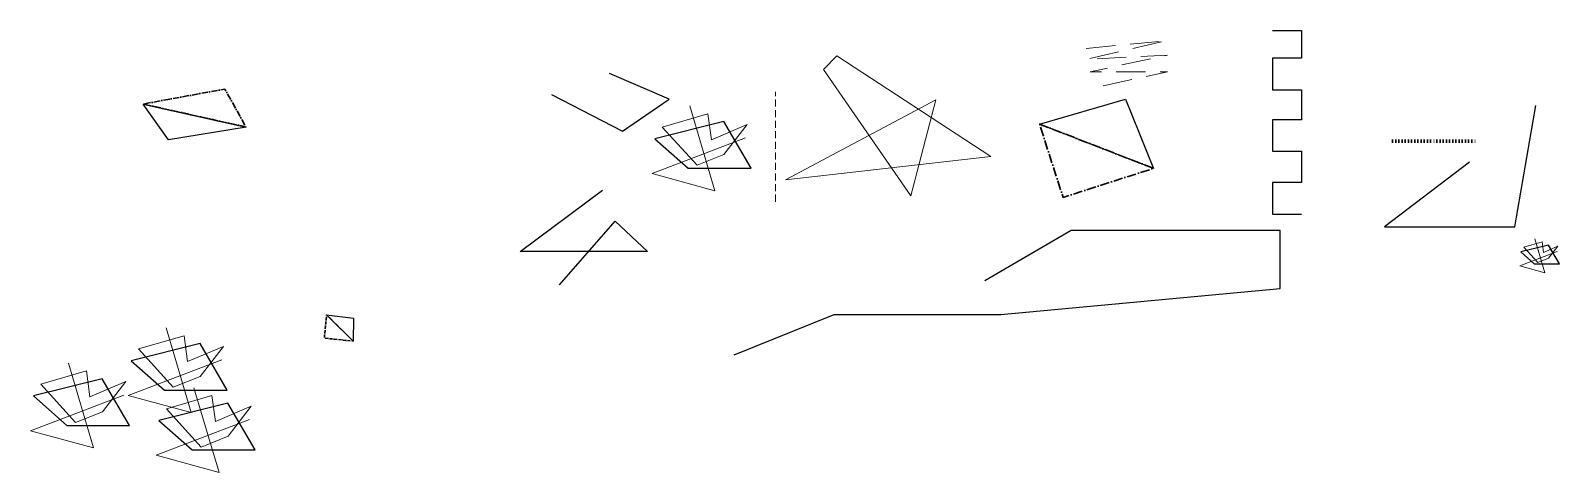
# Model space of a CAD drawing. Header units: metres. Extents: x 470609 to 471260, y 740991 to 741179.
import ezdxf
from ezdxf.lldxf.tags import DXFTag

# ---------------------------------------------------------------- set-up
doc = ezdxf.new("R2010")
doc.units = ezdxf.units.M
doc.header["$MEASUREMENT"] = 0
for name, pattern in [('ACAD_ISO10W100', [18, 12, -3, 0, -3]), ('DASHED', [0.75, 0.5, -0.25]), ('DOT', [0.25, 0, -0.25]), ('HIDDEN', [0.375, 0.25, -0.125])]:
    doc.linetypes.add(name, pattern=pattern)
doc.layers.add('block 1', color=7, linetype='Continuous')
doc.layers.add('block2', color=102, linetype='FENCELINE2', lineweight=5, transparency=0.45)
doc.styles.get("Standard").update_dxf_attribs({"font": 'simplex.shx'})
doc.linetypes.add('FENCELINE2', pattern='A,0.25,-0.1,[132,ltypeshp.shx,S=0.1,R=0,X=-0.1,Y=0],-0.1,1', length=1.45)
tags = doc.linetypes.add('HOT_WATER_SUPPLY', pattern='A,0.5,-0.2,["HW",Standard,S=0.1,R=0,X=-0.1,Y=-0.05],-0.2', length=0.9).pattern_tags.tags
tags[6] = DXFTag(74, 10)
doc.linetypes.add('TRACKS', pattern='A,0.15,[130,ltypeshp.shx,S=0.25,R=0,X=0,Y=0],0.15', length=0.3)
doc.linetypes.add('ZIGZAG', pattern='A,0.0001,-0.2,[131,ltypeshp.shx,S=0.2,R=0,X=-0.2,Y=0],-0.4,[131,ltypeshp.shx,S=0.2,R=180,X=0.2,Y=0],-0.2', length=0.8001)

# ---------------------------------------------------------------- blocks, each defined once
blk = doc.blocks.new('block1')
at = {"layer": 'block 1', "lineweight": 25, "elevation": -2.2, "flags": 128}
blk.add_lwpolyline([(-9.97, 2.26), (1.18, 5.48), (4.85, -3.49), (-9.97, 2.26)], dxfattribs=at)
at = {"layer": 'block 1', "color": 240, "linetype": 'ACAD_ISO10W100', "lineweight": 30, "ltscale": 0.1, "transparency": 33554684, "elevation": -2.2, "flags": 128}
blk.add_lwpolyline([(-9.97, 2.26), (4.85, -3.49), (-6.91, -7.25)], close=True, dxfattribs=at)
blk = doc.blocks.new('block__2')
at = {"layer": 'block2', "elevation": -2, "flags": 128}
blk.add_lwpolyline([(24.83, 3.36), (-14.96, -11.84), (11.82, -19.12), (1.16, 16.95)], dxfattribs=at)
at = {"layer": 'block2', "color": 212, "linetype": 'HOT_WATER_SUPPLY', "lineweight": 5, "ltscale": 5, "true_color": 0xb92ed1, "elevation": -2, "flags": 128}
blk.add_lwpolyline([(8.79, 13.65), (10.3, 2.59), (25.55, 9.1), (15.66, -3.71), (4.19, -8.3), (-10.61, 8)], close=True, dxfattribs=at)
at = {"layer": 'block2', "color": 0, "linetype": 'ByBlock', "lineweight": -2, "elevation": -2, "flags": 128}
blk.add_lwpolyline([(15.58, 10.32), (-13.78, 3), (0.45, -9.56), (27.17, -9.56), (15.58, 10.32)], dxfattribs=at)

msp = doc.modelspace()

# ---------------------------------------------------------------- linework, layer by layer
at = {"color": 52, "linetype": 'ZIGZAG', "flags": 128}
msp.add_lwpolyline([(471138.24, 741178.93), (471150.56, 741178.93), (471150.56, 741167.12), (471138.24, 741167.12), (471138.24, 741153.62), (471150.56, 741153.62), (471150.56, 741140.92), (471138.24, 741140.92), (471138.24, 741127.55), (471150.56, 741127.55), (471150.56, 741114.22), (471138.24, 741114.22), (471138.24, 741100.66), (471150.56, 741100.66)], dxfattribs=at)
at = {"color": 130, "linetype": 'HIDDEN', "lineweight": 0, "ltscale": 50, "transparency": 33554559, "flags": 128}
msp.add_lwpolyline([(471058.84, 741171.33), (471093.5, 741174.68), (471058.84, 741166.67), (471093.5, 741168.47), (471060.45, 741161.33), (471093.5, 741161.33), (471060.45, 741154.19)], dxfattribs=at)
at = {"color": 192, "linetype": 'Continuous', "lineweight": 20, "flags": 128}
msp.add_lwpolyline([(470946.86, 741162.28), (470984.15, 741108.51), (470994.75, 741149.38), (470930.77, 741115.41), (471018.24, 741125.3), (470952.66, 741168.17), (470946.86, 741162.28)], dxfattribs=at)
at = {"color": 0, "linetype": 'ByBlock', "lineweight": -2, "flags": 128}
msp.add_lwpolyline([(470831.02, 741151.63), (470861.28, 741136.1), (470881.2, 741149.75), (470855.7, 741160.58)], dxfattribs=at)
at = {"color": 2, "linetype": 'DASHED', "lineweight": 5, "ltscale": 6, "transparency": 33554534, "flags": 128}
msp.add_lwpolyline([(470926.45, 741106.04), (470926.45, 741152.85)], dxfattribs=at)
at = {"color": 210, "linetype": 'Continuous', "lineweight": -3, "flags": 128}
msp.add_lwpolyline([(471222.15, 741122.82), (471185.88, 741095.31), (471214.43, 741095.31), (471241.44, 741095.31), (471250.44, 741146.99)], dxfattribs=at)
at = {"color": 30, "linetype": 'DOT', "lineweight": 100, "ltscale": 5, "flags": 128}
msp.add_lwpolyline([(471189.35, 741131.75), (471197.09, 741131.75), (471206.91, 741131.75), (471217.43, 741131.75), (471224.67, 741131.75)], dxfattribs=at)
at = {"flags": 128}
msp.add_lwpolyline([(470834.4, 741070.64), (470858.21, 741097.73), (470871.89, 741084.82), (470817.68, 741084.82), (470852.71, 741110.98)], dxfattribs=at)
at = {"color": 103, "linetype": 'TRACKS', "lineweight": 25, "ltscale": 20, "true_color": 0x3ef986, "transparency": 33554674, "flags": 128}
msp.add_lwpolyline([(470908.8, 741040.75), (470951.49, 741057.92), (471022.43, 741057.92), (471141.51, 741068.99), (471141.51, 741093.69), (471052.44, 741093.69), (471015.68, 741072.36)], dxfattribs=at)

# ---------------------------------------------------------------- block references
at = {"layer": 'block 1'}
for name, p, xscale, yscale, zscale in [('block1', (470671.41, 741141.69), -2.963099006097764, -1.702920390293002, 2.963099006097764), ('block1', (471071.65, 741131.67, 2.2), 3.280839895013123, 3.280839895013123, 3.280839895013123), ('block__2', (471249.55, 741083.41, 2.2), 0.4, 0.4, 0.4)]:
    msp.add_blockref(name, p, dxfattribs=dict(at, xscale=xscale, yscale=yscale, zscale=zscale))
for p in [(470888.87, 741129.85, 2), (470665.74, 741035.3, 2), (470624.1, 741020.27, 2), (470677.59, 741009.82, 2)]:
    msp.add_blockref('block__2', p, dxfattribs=at)
at = {"layer": 'block 1', "rotation": 336.4922302715972}
msp.add_blockref('block1', (470743.49, 741051.79, 2), dxfattribs=at)

doc.saveas('drawing.dxf')
